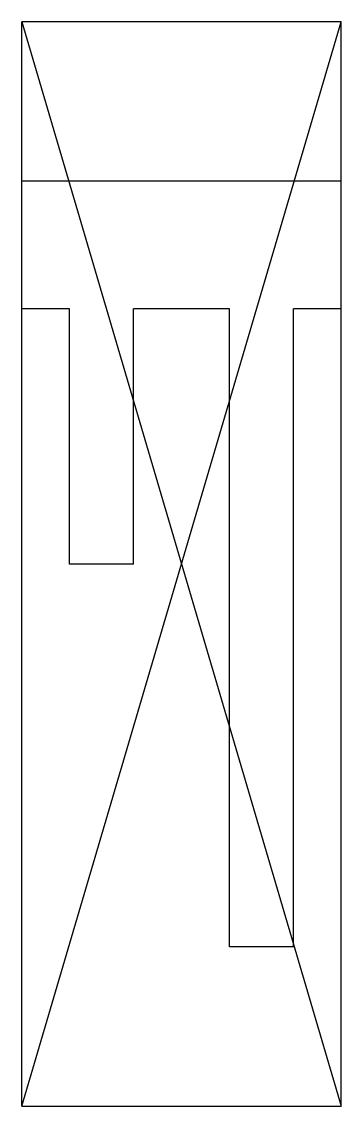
# Model space of a CAD drawing. Header units: metres. Extents: x 0 to 0.5, y 0 to 1.7.
import ezdxf

# ---------------------------------------------------------------- set-up
doc = ezdxf.new("R2010")
doc.units = ezdxf.units.M
doc.header["$LTSCALE"] = 0.2

msp = doc.modelspace()

# ---------------------------------------------------------------- linework, layer by layer
for p, q in [((0.5, 1.7), (0, 1.7)), ((0, 0), (0, 1.7)), ((0.5, 0), (0.5, 1.7)), ((0.5, 1.45), (0, 1.45)), ((0.075, 1.25), (0, 1.25)), ((0.075, 0.85), (0.075, 1.25)), ((0.325, 1.25), (0.175, 1.25)), ((0.175, 0.85), (0.175, 1.25)), ((0.325, 0.25), (0.325, 1.25)), ((0.5, 1.25), (0.425, 1.25)), ((0.425, 0.25), (0.425, 1.25)), ((0.175, 0.85), (0.075, 0.85)), ((0.425, 0.25), (0.325, 0.25)), ((0, 0), (0.5, 0))]:
    msp.add_line(p, q)
for points in [[(0, 0), (0.5, 1.7)], [(0, 1.7), (0.5, 0)]]:
    msp.add_lwpolyline(points)

doc.saveas('drawing.dxf')
